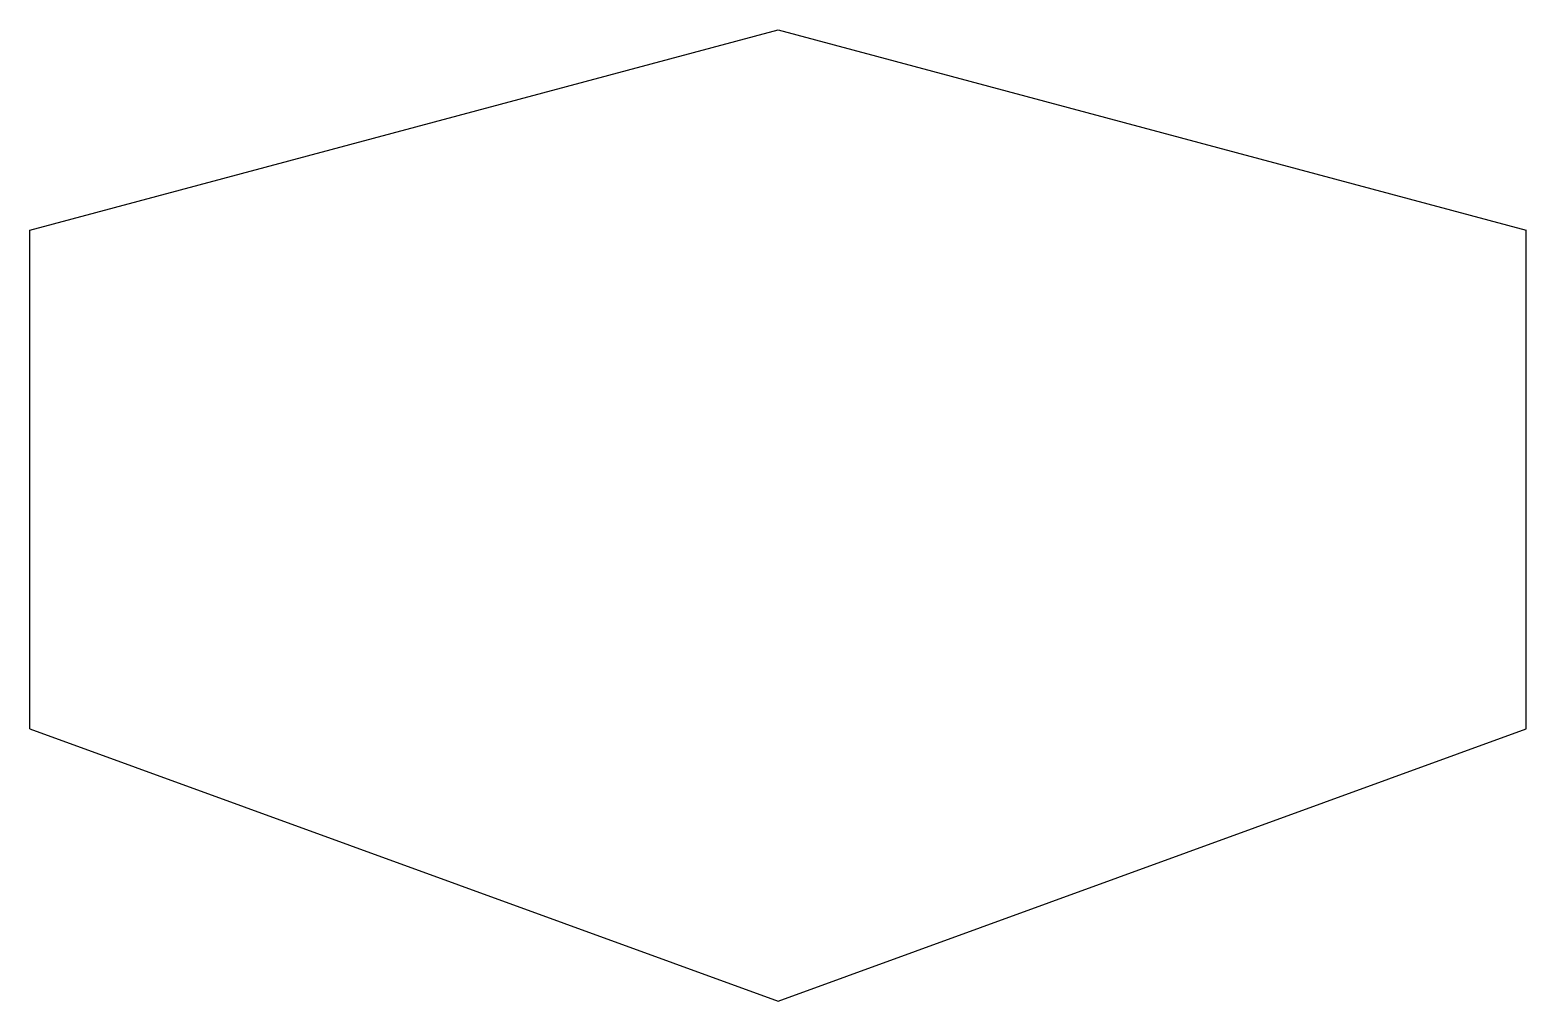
# Model space of a CAD drawing. Extents: x -15 to 15, y 0 to 19.5.
import ezdxf

# ---------------------------------------------------------------- set-up
doc = ezdxf.new("R2010")
doc.units = 0
doc.layers.add('VISIBLE', color=7, linetype='CONTINUOUS')

msp = doc.modelspace()

# ---------------------------------------------------------------- linework, layer by layer
at = {"layer": 'VISIBLE'}
for p, q in [((-15, 15.46), (0, 19.479)), ((0, 19.479), (15, 15.46)), ((-15, 5.46), (-15, 15.46)), ((15, 5.46), (15, 15.46)), ((-15, 5.46), (0, 0)), ((0, 0), (15, 5.46))]:
    msp.add_line(p, q, dxfattribs=at)

doc.saveas('drawing.dxf')
